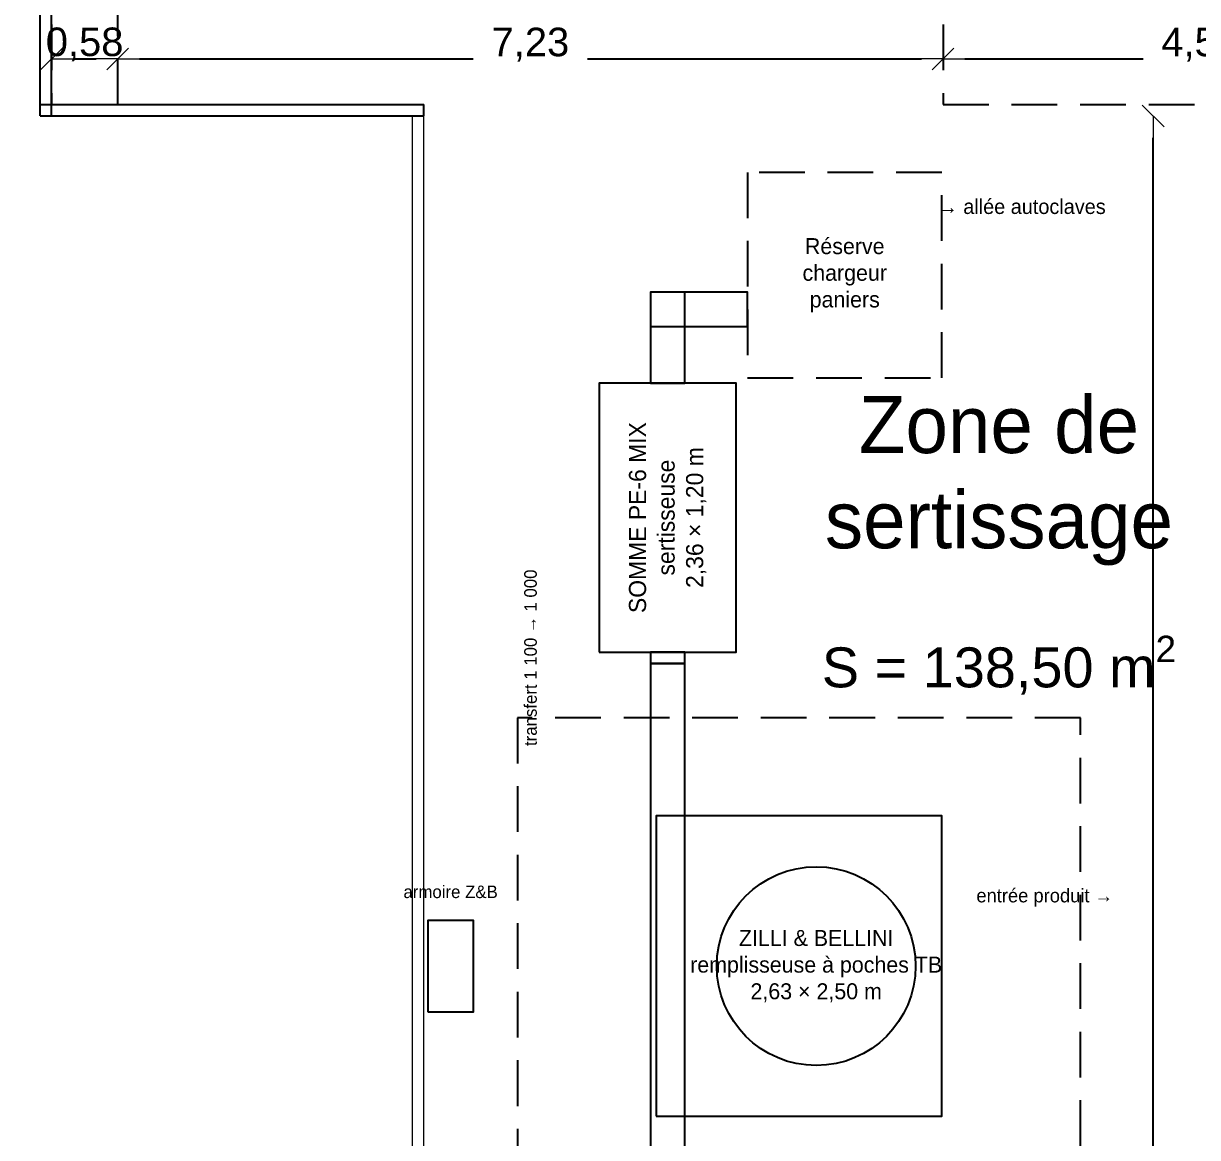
# Model space of a CAD drawing. Header units: millimetres. Extents: x 141848 to 1648660, y -821378 to -151356.
# Drawn here: x 223361 to 233638, y -215751 to -205996 of the extents above; entities that cross this region are included whole.
import ezdxf

# ---------------------------------------------------------------- set-up
doc = ezdxf.new("R2010")
doc.units = ezdxf.units.MM
doc.header["$MEASUREMENT"] = 0
doc.linetypes.add('DASHED', pattern=[600, 400, -200])
for name, color, linetype in [('Cotations - 1_100', 7, 'Continuous'), ('Equipement - Autoclaves', 6, 'Continuous'), ('Equipement - Process', 6, 'Continuous'), ('Hachure', 7, 'Continuous'), ('Intérieur - Agencement', 7, 'Continuous'), ('Structure - Murs extérieurs', 7, 'Continuous')]:
    doc.layers.add(name, color=color, linetype=linetype)
doc.styles.add('STYLE_GENERE_1', font='')
doc.styles.add('STYLE_GENERE_2', font='')
doc.styles.get('STYLE_GENERE_1').set_extended_font_data('Agency FB')
doc.styles.get('STYLE_GENERE_2').set_extended_font_data('Arial')
doc.dimstyles.new('STYLE_GENERE__1', dxfattribs={"dimtxt": 250, "dimasz": 190, "dimexe": 1.25, "dimexo": 0.625, "dimgap": 0, "dimtad": 1, "dimlfac": 0.001, "dimtxsty": 'STYLE_GENERE_2', "dimblk": 'ARROWHEAD_6', "dimblk1": 'ARROWHEAD_6', "dimblk2": 'ARROWHEAD_6', "dimcen": 2.5, "dimse1": 1, "dimse2": 1, "dimclrd": 7, "dimclre": 7, "dimclrt": 7, "dimazin": 3, "dimtfac": 1, "dimtmove": 0, "dimatfit": 3})

# ---------------------------------------------------------------- blocks, each defined once
blk = doc.blocks.new('ARROWHEAD_6')
at = {"color": 0, "linetype": 'Continuous', "lineweight": 0}
for p, q in [((0, 0), (-1, 0)), ((-0.5, -0.5), (0.5, 0.5))]:
    blk.add_line(p, q, dxfattribs=at)
blk = doc.blocks.new('*D1152')
at = {"color": 7}
for p, q in [((219696, -177072), (231101, -177072)), ((232351, -177072), (243756, -177072))]:
    blk.add_line(p, q, dxfattribs=at)
at = {"layer": 'Defpoints'}
for p in [(219506, -177072), (219506, -207204), (243946, -207202)]:
    blk.add_point(p, dxfattribs=at)
at = {"layer": 'Cotations - 1_100', "color": 7, "xscale": 190, "yscale": 190, "rotation": 180}
blk.add_blockref('ARROWHEAD_6', (219506, -177072), dxfattribs=at)
at = {"layer": 'Cotations - 1_100', "color": 7, "xscale": 190, "yscale": 190}
blk.add_blockref('ARROWHEAD_6', (243946, -177072), dxfattribs=at)
at = {"layer": 'Cotations - 1_100', "color": 7, "insert": (231726, -176947), "char_height": 250, "attachment_point": 5, "style": 'STYLE_GENERE_2'}
blk.add_mtext('\\A1;{\\pql;\\fArial|b0|i0|c0|p38;24,44}', dxfattribs=at)
blk = doc.blocks.new('*D1216')
at = {"color": 7}
for p, q in [((233250, -216081), (233250, -206996)), ((233250, -226416), (233250, -217331))]:
    blk.add_line(p, q, dxfattribs=at)
at = {"layer": 'Defpoints'}
for p in [(233250, -206806), (233250, -226606), (233250, -226606)]:
    blk.add_point(p, dxfattribs=at)
at = {"layer": 'Cotations - 1_100', "color": 7, "xscale": 190, "yscale": 190}
for p, rotation in [((233250, -206806), 90), ((233250, -226606), 270)]:
    blk.add_blockref('ARROWHEAD_6', p, dxfattribs=dict(at, rotation=rotation))
at = {"layer": 'Cotations - 1_100', "color": 7, "insert": (233125, -216706), "char_height": 250, "attachment_point": 5, "rotation": 90, "style": 'STYLE_GENERE_2'}
blk.add_mtext('\\A1;{\\pql;\\fArial|b0|i0|c0|p38;19,80}', dxfattribs=at)
blk = doc.blocks.new('*D1218')
at = {"color": 7}
blk.add_line((223796, -206306), (223996, -206306), dxfattribs=at)
at = {"layer": 'Defpoints'}
for p in [(223606, -206306), (223606, -206306), (224186, -206306)]:
    blk.add_point(p, dxfattribs=at)
at = {"layer": 'Cotations - 1_100', "color": 7, "xscale": 190, "yscale": 190, "rotation": 180}
blk.add_blockref('ARROWHEAD_6', (223606, -206306), dxfattribs=at)
at = {"layer": 'Cotations - 1_100', "color": 7, "xscale": 190, "yscale": 190}
blk.add_blockref('ARROWHEAD_6', (224186, -206306), dxfattribs=at)
at = {"layer": 'Cotations - 1_100', "color": 7, "insert": (223896, -206179.75), "char_height": 250, "attachment_point": 5, "style": 'STYLE_GENERE_2'}
blk.add_mtext('\\A1;{\\pql;\\fArial|b0|i0|c0|p38;0,58}', dxfattribs=at)
blk = doc.blocks.new('*D1219')
at = {"color": 7}
for p, q in [((224376, -206306), (227298.5, -206306)), ((228298.5, -206306), (231221, -206306))]:
    blk.add_line(p, q, dxfattribs=at)
at = {"layer": 'Defpoints'}
for p in [(224186, -206306), (224186, -206306), (231411, -206306)]:
    blk.add_point(p, dxfattribs=at)
at = {"layer": 'Cotations - 1_100', "color": 7, "xscale": 190, "yscale": 190, "rotation": 180}
blk.add_blockref('ARROWHEAD_6', (224186, -206306), dxfattribs=at)
at = {"layer": 'Cotations - 1_100', "color": 7, "xscale": 190, "yscale": 190}
blk.add_blockref('ARROWHEAD_6', (231411, -206306), dxfattribs=at)
at = {"layer": 'Cotations - 1_100', "color": 7, "insert": (227798.5, -206181), "char_height": 250, "attachment_point": 5, "style": 'STYLE_GENERE_2'}
blk.add_mtext('\\A1;{\\pql;\\fArial|b0|i0|c0|p38;7,23}', dxfattribs=at)
blk = doc.blocks.new('*D1220')
at = {"color": 7}
for p, q in [((231601, -206306), (233161, -206306)), ((234161, -206306), (235721, -206306))]:
    blk.add_line(p, q, dxfattribs=at)
at = {"layer": 'Defpoints'}
for p in [(231411, -206306), (231411, -206306), (235911, -206306)]:
    blk.add_point(p, dxfattribs=at)
at = {"layer": 'Cotations - 1_100', "color": 7, "xscale": 190, "yscale": 190, "rotation": 180}
blk.add_blockref('ARROWHEAD_6', (231411, -206306), dxfattribs=at)
at = {"layer": 'Cotations - 1_100', "color": 7, "xscale": 190, "yscale": 190}
blk.add_blockref('ARROWHEAD_6', (235911, -206306), dxfattribs=at)
at = {"layer": 'Cotations - 1_100', "color": 7, "insert": (233661, -206181), "char_height": 250, "attachment_point": 5, "style": 'STYLE_GENERE_2'}
blk.add_mtext('\\A1;{\\pql;\\fArial|b0|i0|c0|p38;4,50}', dxfattribs=at)

msp = doc.modelspace()

# ---------------------------------------------------------------- linework, layer by layer
at = {"layer": 'Equipement - Autoclaves', "linetype": 'DASHED'}
for points in [[(223606, -206706), (224186, -206706), (224186, -198206), (223606, -198206)], [(231411, -206706), (235911, -206706), (235911, -198206), (231411, -198206)]]:
    msp.add_lwpolyline(points, close=True, dxfattribs=at)
at = {"layer": 'Equipement - Process', "linetype": 'DASHED'}
for points in [[(229700, -209100), (231400, -209100), (231400, -207300), (229700, -207300)], [(227685, -216425), (232615, -216425), (232615, -212075), (227685, -212075)]]:
    msp.add_lwpolyline(points, close=True, dxfattribs=at)
at = {"layer": 'Equipement - Process'}
for points in [[(228850, -209145), (229150, -209145), (229150, -208350), (228850, -208350)], [(228850, -208650), (229700, -208650), (229700, -208350), (228850, -208350)], [(228400, -211500), (229600, -211500), (229600, -209145), (228400, -209145)], [(228850, -211600), (229150, -211600), (229150, -211500), (228850, -211500)], [(228850, -216900), (229150, -216900), (229150, -211600), (228850, -211600)], [(228900, -215565), (231400, -215565), (231400, -212935), (228900, -212935)], [(226900, -214650), (227300, -214650), (227300, -213850), (226900, -213850)]]:
    msp.add_lwpolyline(points, close=True, dxfattribs=at)
msp.add_circle((230300, -214250), 870, dxfattribs=at)
at = {"layer": 'Structure - Murs extérieurs'}
for points in [[(223506, -206806), (223506, -198106)], [(223606, -206806), (223606, -198106)], [(223506, -206706), (226866, -206706)], [(223506, -206806), (223506, -206706)], [(226866, -206806), (226866, -206706)], [(223506, -206806), (223606, -206806)], [(223506, -206806), (226866, -206806)]]:
    msp.add_lwpolyline(points, dxfattribs=at)
at = {"layer": 'Structure - Murs extérieurs', "color": 7, "linetype": 'Continuous', "lineweight": 5}
for points in [[(226766.034, -224865.276), (226766.034, -206806)], [(226866.034, -224865.276), (226866.034, -206806)]]:
    msp.add_lwpolyline(points, dxfattribs=at)

# ---------------------------------------------------------------- texts
at = {"layer": 'Equipement - Process', "attachment_point": 5, "style": 'STYLE_GENERE_1'}
for s, insert, char_height in [('\\A1;{\\pqc;→ allée autoclaves}', (232100, -207600), 130), ('\\A1;{\\pqc;Réserve\\Pchargeur\\Ppaniers}', (230550, -208200), 140), ('\\A1;{\\pqc;armoire Z&B}', (227100, -213600), 110), ('\\A1;{\\pqc;entrée produit →}', (232300, -213650), 120), ('\\A1;{\\pqc;ZILLI & BELLINI\\Premplisseuse à poches TB\\P2,63 × 2,50 m}', (230300, -214250), 140)]:
    msp.add_mtext(s, dxfattribs=dict(at, insert=insert, char_height=char_height))
at = {"layer": 'Equipement - Process', "attachment_point": 5, "rotation": 90, "style": 'STYLE_GENERE_1'}
for s, insert, char_height in [('\\A1;{\\pqc;SOMME PE-6 MIX\\Psertisseuse\\P2,36 × 1,20 m}', (229000, -210322.5), 150), ('\\A1;{\\pqc;transfert 1 100 → 1 000}', (227800, -211550), 110)]:
    msp.add_mtext(s, dxfattribs=dict(at, insert=insert, char_height=char_height))
at = {"layer": 'Hachure', "insert": (231900, -210000), "char_height": 500, "attachment_point": 5, "style": 'STYLE_GENERE_1'}
msp.add_mtext('\\A1;{\\pqc;\\fAgency FB|b0|i0|c0|p34;Zone de\\Psertissage}', dxfattribs=at)
at = {"layer": 'Intérieur - Agencement', "color": 5, "insert": (231900, -211615.621), "char_height": 350, "attachment_point": 5, "style": 'STYLE_GENERE_2'}
msp.add_mtext('\\A1;{\\pqc;\\fArial|b0|i0|c0|p38;S = 138,50 m{\\H0.66x;\\S2^ ;}}', dxfattribs=at)

# ---------------------------------------------------------------- dimensions: what is measured, and where the dimension line sits
at = {"layer": 'Cotations - 1_100', "color": 7, "linetype": 'Continuous', "lineweight": 5}
dim = msp.add_linear_dim(base=(219505.542, -177071.511), p1=(219505.542, -207204.46), p2=(243946.034, -207202.207), dimstyle='STYLE_GENERE__1', override={"dimzin": 0}, dxfattribs=at)
dim.commit()
dim.dimension.update_dxf_attribs({"geometry": '*D1152', "text_midpoint": (231725.788, -176946.511)})
at = {"layer": 'Cotations - 1_100'}
for base, p1, p2, picture, middle in [((223606, -206306), (223606, -206306), (224186, -206306), '*D1218', (223896, -206179.75)), ((224186, -206306), (224186, -206306), (231411, -206306), '*D1219', (227798.5, -206181)), ((231411, -206306), (231411, -206306), (235911, -206306), '*D1220', (233661, -206181))]:
    dim = msp.add_linear_dim(base=base, p1=p1, p2=p2, dimstyle='STYLE_GENERE__1', override={"dimzin": 0}, dxfattribs=at)
    dim.commit()
    dim.dimension.update_dxf_attribs({"geometry": picture, "text_midpoint": middle})
dim = msp.add_linear_dim(base=(233250, -226606), p1=(233250, -226606), p2=(233250, -206806), angle=90, dimstyle='STYLE_GENERE__1', override={"dimzin": 0}, dxfattribs=at)
dim.commit()
dim.dimension.update_dxf_attribs({"geometry": '*D1216', "text_midpoint": (233125, -216706)})

doc.saveas('drawing.dxf')
